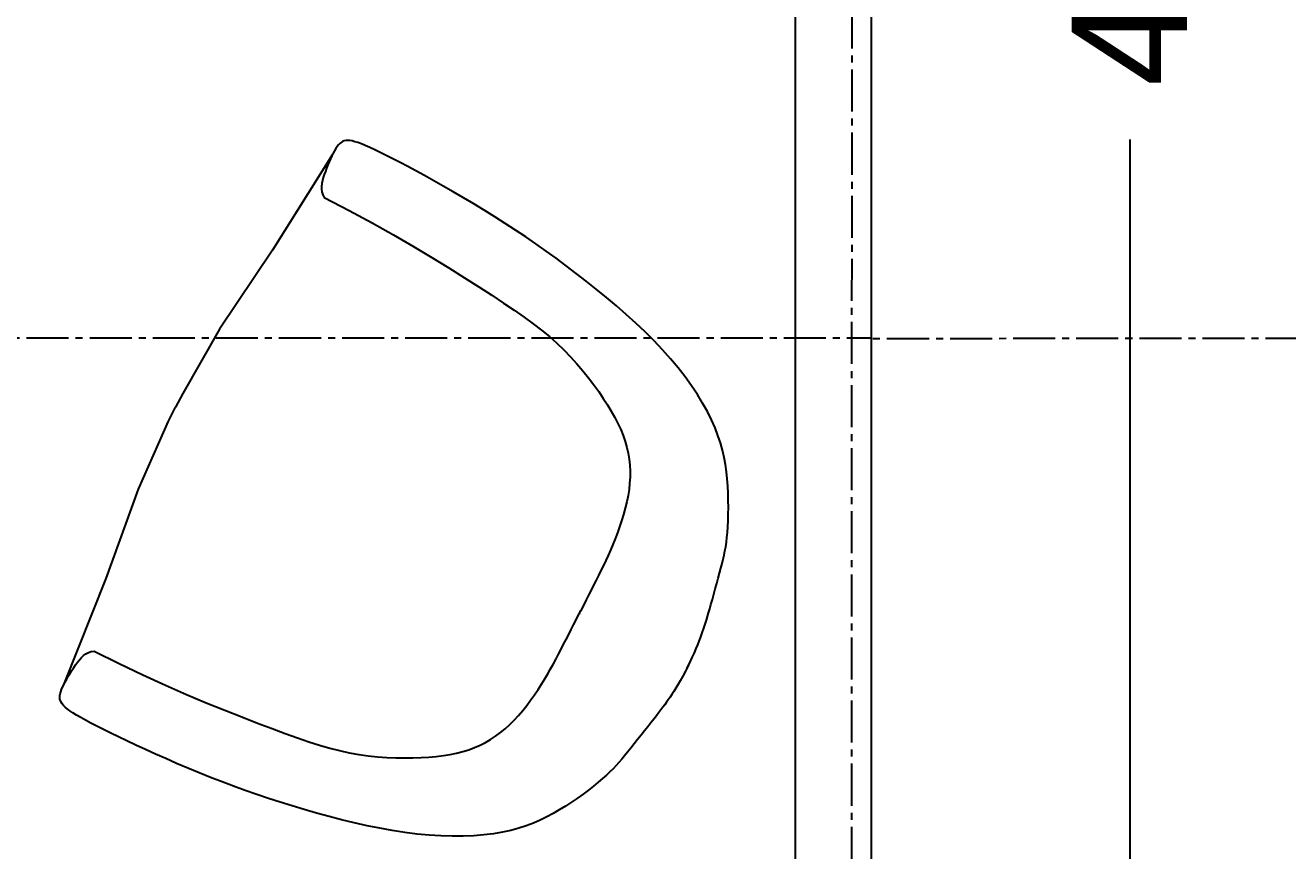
# Model space of a CAD drawing. Header units: inches. Extents: x 1683361338 to 1683364737, y 2652218797 to 2652228464.
# Drawn here: x 1683362360.9 to 1683362518.4, y 2652223233.1 to 2652223336.1 of the extents above; entities that cross this region are included whole.
import ezdxf

# ---------------------------------------------------------------- set-up
doc = ezdxf.new("R2010")
doc.units = ezdxf.units.IN
doc.header["$MEASUREMENT"] = 0
doc.linetypes.add('CENTER2', pattern=[1.125, 0.75, -0.125, 0.125, -0.125])
doc.layers.get('DEFPOINTS').update_dxf_attribs({"color": 210})
for name, color, linetype in [('A-ANNO-DIMS', 1, 'Continuous'), ('A-ANNO-SYMB', 3, 'Continuous'), ('A-FURN', 5, 'Continuous'), ('A-WALL-FULL-EXTR', 7, 'Continuous'), ('G-ANNO-NPLT', 210, 'Continuous')]:
    doc.layers.add(name, color=color, linetype=linetype)
doc.styles.add('ARIAL', font='Arial.ttf')
doc.dimstyles.new('TICK_36', dxfattribs={"dimtxt": 3.6, "dimasz": 3.6, "dimexe": 1.8, "dimexo": 1.2, "dimgap": 1.8, "dimtad": 0, "dimdec": 0, "dimzin": 0, "dimdsep": 46, "dimtxsty": 'ARIAL', "dimblk": 'OBLIQUE', "dimcen": 1.8, "dimdle": 1.8, "dimclrd": 256, "dimclrt": 256, "dimadec": 0, "dimazin": 0, "dimtfac": 1, "dimtdec": 0, "dimtmove": 1, "dimatfit": 3, "dimldrblk": 'OPEN90', "dimfxl": 1, "dimtfill": 1, "dimtolj": 1, "dimtzin": 0, "dimarcsym": 0})

# ---------------------------------------------------------------- blocks, each defined once
blk = doc.blocks.new('_Oblique')
at = {"color": 0, "linetype": 'ByBlock', "lineweight": -2}
blk.add_line((-0.5, -0.5), (0.5, 0.5), dxfattribs=at)
blk = doc.blocks.new('*D180')
at = {"layer": 'A-ANNO-DIMS', "lineweight": -2, "ltscale": 5, "transparency": 16777216}
for p, q in [((1683362498.766672, 2652223619.279151), (1683362498.766672, 2652223368.639782)), ((1683362498.766672, 2652223149.879148), (1683362498.766672, 2652223321.825048))]:
    blk.add_line(p, q, dxfattribs=at)
at = {"layer": 'A-ANNO-DIMS', "color": 0, "lineweight": -2, "ltscale": 5, "transparency": 16777216}
for p, q in [((1683362471.282916, 2652223612.079152), (1683362505.966672, 2652223612.079152)), ((1683362471.282916, 2652223157.079148), (1683362505.966672, 2652223157.079148))]:
    blk.add_line(p, q, dxfattribs=at)
at = {"layer": 'DEFPOINTS', "color": 0, "ltscale": 5, "transparency": 16777216}
for p in [(1683362466.482916, 2652223612.079152), (1683362466.482916, 2652223157.079148), (1683362498.766672, 2652223157.079148)]:
    blk.add_point(p, dxfattribs=at)
at = {"layer": 'A-ANNO-DIMS', "lineweight": -2, "ltscale": 5, "transparency": 16777216, "xscale": 14.4, "yscale": 14.4, "zscale": 14.4}
for p, rotation in [((1683362498.766672, 2652223612.079152), 90), ((1683362498.766672, 2652223157.079148), 270)]:
    blk.add_blockref('_Oblique', p, dxfattribs=dict(at, rotation=rotation))
at = {"layer": 'A-ANNO-DIMS', "lineweight": 25, "ltscale": 5, "transparency": 16777216, "insert": (1683362498.766672, 2652223345.232416), "char_height": 14.4, "attachment_point": 5, "rotation": 90, "style": 'ARIAL', "bg_fill": 3, "box_fill_scale": 1.25, "bg_fill_color": 256, "bg_fill_true_color": 13158600, "bg_fill_transparency": 0}
blk.add_mtext('\\A1;455', dxfattribs=at)
blk = doc.blocks.new('_Open90')
at = {"color": 0, "linetype": 'ByBlock', "lineweight": -2}
for p, q in [((-0.5, 0.5), (0, 0)), ((0, 0), (-1, 0)), ((0, 0), (-0.5, -0.5))]:
    blk.add_line(p, q, dxfattribs=at)

msp = doc.modelspace()

# ---------------------------------------------------------------- hatches: boundary and pattern name
at = {"layer": 'G-ANNO-NPLT', "ltscale": 11}
h = msp.add_hatch(dxfattribs=at)
h.set_pattern_fill('ANSI31', color=256, scale=28)
h.set_pattern_definition([(45, (175.0865948200226, -0.1700310707092285), (-2.474873734152916, 2.474873734152916), [])])
h.paths.add_polyline_path([(1683361816.982906, 2652223022.079147), (1683361976.982907, 2652223022.079147), (1683361976.982907, 2652223037.079147), (1683361831.982906, 2652223037.079147), (1683361831.982906, 2652223442.079149), (1683361901.982906, 2652223442.079149), (1683361901.982906, 2652223452.079149), (1683361831.982906, 2652223452.079149), (1683361831.982906, 2652223607.07915), (1683361976.982907, 2652223607.07915), (1683361976.982907, 2652223622.07915), (1683361816.982906, 2652223622.07915)])
h.paths.add_polyline_path([(1683362466.482916, 2652223622.079152), (1683362420.277348, 2652223622.07915), (1683362420.277348, 2652223612.079152), (1683362456.982906, 2652223612.079152), (1683362456.982909, 2652223157.079148), (1683362359.77834, 2652223157.079148), (1683362359.77834, 2652223147.079148), (1683362466.482916, 2652223147.079148)])
h.paths.add_polyline_path([(1683362136.982908, 2652223607.07915), (1683362136.982908, 2652223487.07915), (1683362141.982908, 2652223487.07915), (1683362141.982908, 2652223372.079149), (1683362151.982908, 2652223372.079149), (1683362151.982908, 2652223487.07915), (1683362151.982908, 2652223612.079152), (1683362255.759196, 2652223612.079152), (1683362255.759196, 2652223622.079151), (1683362151.982908, 2652223622.07915), (1683362136.982908, 2652223622.07915), (1683362056.982907, 2652223622.07915), (1683362056.982907, 2652223607.07915)])

# ---------------------------------------------------------------- linework, layer by layer
at = {"layer": 'A-ANNO-SYMB', "linetype": 'CENTER2', "ltscale": 7}
msp.add_line((1683362464.107911, 2652224047.190475), (1683362463.982915, 2652223022.079147), dxfattribs=at)
at = {"layer": 'A-FURN', "lineweight": 25}
for points in [[(1683362443.440443, 2652223255.811037), (1683362443.801583, 2652223256.534726), (1683362444.115129, 2652223257.185717), (1683362444.386374, 2652223257.771993), (1683362444.620616, 2652223258.301536), (1683362444.82315, 2652223258.782331), (1683362444.999272, 2652223259.222359), (1683362445.154279, 2652223259.629604), (1683362445.293465, 2652223260.012049), (1683362445.421784, 2652223260.37791), (1683362445.542823, 2652223260.736332), (1683362445.659822, 2652223261.096697), (1683362445.776024, 2652223261.468384), (1683362445.894672, 2652223261.860772), (1683362446.019008, 2652223262.28324), (1683362446.152275, 2652223262.74517), (1683362446.297715, 2652223263.25594), (1683362446.457407, 2652223263.821223), (1683362446.628769, 2652223264.431864), (1683362446.808057, 2652223265.074999), (1683362446.991527, 2652223265.737767), (1683362447.175432, 2652223266.407305), (1683362447.356029, 2652223267.07075), (1683362447.529573, 2652223267.71524), (1683362447.692318, 2652223268.327911), (1683362447.841223, 2652223268.900328), (1683362447.976056, 2652223269.441754), (1683362448.097289, 2652223269.965879), (1683362448.205392, 2652223270.486394), (1683362448.300837, 2652223271.016988), (1683362448.384096, 2652223271.571352), (1683362448.455639, 2652223272.163174), (1683362448.515939, 2652223272.806146), (1683362448.565126, 2652223273.51014), (1683362448.601976, 2652223274.269765), (1683362448.624924, 2652223275.075812), (1683362448.632406, 2652223275.919072), (1683362448.622859, 2652223276.790336), (1683362448.594716, 2652223277.680395), (1683362448.546414, 2652223278.580041), (1683362448.476388, 2652223279.480065), (1683362448.382245, 2652223280.373721), (1683362448.258272, 2652223281.264109), (1683362448.09793, 2652223282.156793), (1683362447.894676, 2652223283.057335), (1683362447.64197, 2652223283.9713), (1683362447.333271, 2652223284.90425), (1683362446.962037, 2652223285.861749), (1683362446.521728, 2652223286.849359), (1683362446.007154, 2652223287.870846), (1683362445.418532, 2652223288.922788), (1683362444.75743, 2652223289.999962), (1683362444.025414, 2652223291.097149), (1683362443.224055, 2652223292.209126), (1683362442.354918, 2652223293.330673), (1683362441.419574, 2652223294.456569), (1683362440.419588, 2652223295.581594), (1683362439.357713, 2652223296.700958), (1683362438.241434, 2652223297.811614), (1683362437.079417, 2652223298.910942), (1683362435.880332, 2652223299.996327), (1683362434.652846, 2652223301.065152), (1683362433.405627, 2652223302.114799), (1683362432.147342, 2652223303.142653), (1683362430.886661, 2652223304.146096), (1683362429.630342, 2652223305.123261), (1683362428.377509, 2652223306.07528), (1683362427.125379, 2652223307.004032), (1683362425.871168, 2652223307.911398), (1683362424.612091, 2652223308.799261), (1683362423.345364, 2652223309.669498), (1683362422.068204, 2652223310.523993), (1683362420.777827, 2652223311.364624), (1683362419.473536, 2652223312.192305), (1683362418.162994, 2652223313.004075), (1683362416.85595, 2652223313.796002), (1683362415.562154, 2652223314.564159), (1683362414.291357, 2652223315.304616), (1683362413.053308, 2652223316.013442), (1683362411.857758, 2652223316.686708), (1683362410.714457, 2652223317.320485), (1683362409.631694, 2652223317.911494), (1683362408.611919, 2652223318.459067), (1683362407.656123, 2652223318.963186), (1683362406.765294, 2652223319.423832), (1683362405.940424, 2652223319.840989), (1683362405.182501, 2652223320.214639), (1683362404.492515, 2652223320.544763), (1683362403.871457, 2652223320.831346), (1683362403.319125, 2652223321.074647), (1683362402.830561, 2652223321.276049), (1683362402.399614, 2652223321.437209), (1683362402.020135, 2652223321.559787), (1683362401.685975, 2652223321.645443), (1683362401.390984, 2652223321.695836), (1683362401.129011, 2652223321.712626), (1683362400.893909, 2652223321.697471), (1683362400.679997, 2652223321.651655), (1683362400.483487, 2652223321.574946), (1683362400.301058, 2652223321.466739), (1683362400.129392, 2652223321.326426), (1683362399.965169, 2652223321.153399), (1683362399.805071, 2652223320.947053), (1683362399.645777, 2652223320.706779), (1683362399.48397, 2652223320.43197), (1683362399.317288, 2652223320.123085), (1683362399.147207, 2652223319.784842), (1683362398.976161, 2652223319.423028), (1683362398.806582, 2652223319.043426), (1683362398.640905, 2652223318.651822), (1683362398.481564, 2652223318.254), (1683362398.330991, 2652223317.855746), (1683362398.191622, 2652223317.462843), (1683362398.066692, 2652223317.079874), (1683362397.962658, 2652223316.706599), (1683362397.886776, 2652223316.341576), (1683362397.846307, 2652223315.983363), (1683362397.848508, 2652223315.630518), (1683362397.900637, 2652223315.281599), (1683362398.009953, 2652223314.935162), (1683362398.183714, 2652223314.589767)], [(1683362399.232248, 2652223319.953963), (1683362391.745629, 2652223308.037476), (1683362385.124639, 2652223298.177371), (1683362380.536778, 2652223290.137222), (1683362379.641098, 2652223288.41067)], [(1683362398.183714, 2652223314.589767), (1683362401.285103, 2652223312.983957), (1683362404.173904, 2652223311.426116), (1683362406.857868, 2652223309.922611), (1683362409.344749, 2652223308.479809), (1683362411.642301, 2652223307.104076), (1683362413.758275, 2652223305.801779), (1683362415.700425, 2652223304.579286), (1683362417.476503, 2652223303.442963), (1683362419.095403, 2652223302.395648), (1683362420.570575, 2652223301.426062), (1683362421.916609, 2652223300.519397), (1683362423.148094, 2652223299.660846), (1683362424.279622, 2652223298.8356), (1683362425.325783, 2652223298.028852), (1683362426.301165, 2652223297.225794), (1683362427.22036, 2652223296.411617), (1683362428.095447, 2652223295.575039), (1683362428.928461, 2652223294.718874), (1683362429.718927, 2652223293.849464), (1683362430.466369, 2652223292.973147), (1683362431.170312, 2652223292.096265), (1683362431.83028, 2652223291.225156), (1683362432.445799, 2652223290.366161), (1683362433.016392, 2652223289.52562), (1683362433.541677, 2652223288.708273), (1683362434.021647, 2652223287.912458), (1683362434.456386, 2652223287.134915), (1683362434.845979, 2652223286.372384), (1683362435.190511, 2652223285.621601), (1683362435.490068, 2652223284.879307), (1683362435.744733, 2652223284.142241), (1683362435.954593, 2652223283.40714), (1683362436.119885, 2652223282.671121), (1683362436.241465, 2652223281.932796), (1683362436.320341, 2652223281.191154), (1683362436.357521, 2652223280.445187), (1683362436.354013, 2652223279.693882), (1683362436.310826, 2652223278.936229), (1683362436.228969, 2652223278.171218), (1683362436.109449, 2652223277.397838), (1683362435.95384, 2652223276.616043), (1683362435.765974, 2652223275.829644), (1683362435.550247, 2652223275.04342), (1683362435.311056, 2652223274.262148), (1683362435.052798, 2652223273.490603), (1683362434.77987, 2652223272.733563), (1683362434.496668, 2652223271.995805), (1683362434.207589, 2652223271.282105), (1683362433.916248, 2652223270.595661), (1683362433.623128, 2652223269.933348), (1683362433.327933, 2652223269.290461), (1683362433.030364, 2652223268.662296), (1683362432.730124, 2652223268.044148), (1683362432.426915, 2652223267.431313), (1683362432.12044, 2652223266.819086), (1683362431.8104, 2652223266.202763), (1683362431.498111, 2652223265.58168), (1683362431.191346, 2652223264.971342), (1683362430.899489, 2652223264.391294), (1683362430.631924, 2652223263.861084), (1683362430.398037, 2652223263.400256), (1683362430.207213, 2652223263.028356), (1683362430.068836, 2652223262.764929), (1683362429.992292, 2652223262.629523)], [(1683362365.774465, 2652223253.96493), (1683362370.962536, 2652223267.046828), (1683362375.003372, 2652223278.215123), (1683362378.777688, 2652223286.667756), (1683362379.641098, 2652223288.41067)], [(1683362369.481917, 2652223257.981), (1683362372.610202, 2652223256.428238), (1683362375.574152, 2652223255.018615), (1683362378.373213, 2652223253.742115), (1683362381.00683, 2652223252.58872), (1683362383.474449, 2652223251.548415), (1683362385.775518, 2652223250.611181), (1683362387.909481, 2652223249.767002), (1683362389.875784, 2652223249.005861), (1683362391.677395, 2652223248.318908), (1683362393.33136, 2652223247.701958), (1683362394.858248, 2652223247.151993), (1683362396.278626, 2652223246.665995), (1683362397.613062, 2652223246.240947), (1683362398.882124, 2652223245.87383), (1683362400.10638, 2652223245.561626), (1683362401.306398, 2652223245.301319), (1683362402.498419, 2652223245.089832), (1683362403.681374, 2652223244.923859), (1683362404.849868, 2652223244.800036), (1683362405.998506, 2652223244.715002), (1683362407.121893, 2652223244.665391), (1683362408.214633, 2652223244.647841), (1683362409.271332, 2652223244.658988), (1683362410.286592, 2652223244.695469), (1683362411.256367, 2652223244.75479), (1683362412.18199, 2652223244.837941), (1683362413.066142, 2652223244.946779), (1683362413.911504, 2652223245.083163), (1683362414.720757, 2652223245.248953), (1683362415.496582, 2652223245.446007), (1683362416.241659, 2652223245.676184), (1683362416.95867, 2652223245.941342), (1683362417.650084, 2652223246.242994), (1683362418.317522, 2652223246.581271), (1683362418.962398, 2652223246.955956), (1683362419.586121, 2652223247.366832), (1683362420.190104, 2652223247.813684), (1683362420.775756, 2652223248.296295), (1683362421.34449, 2652223248.81445), (1683362421.897716, 2652223249.367932), (1683362422.436402, 2652223249.9555), (1683362422.959737, 2652223250.571808), (1683362423.466465, 2652223251.210488), (1683362423.955333, 2652223251.86517), (1683362424.425084, 2652223252.529483), (1683362424.874465, 2652223253.197059), (1683362425.302219, 2652223253.861526), (1683362425.707093, 2652223254.516515), (1683362426.088644, 2652223255.157221), (1683362426.449679, 2652223255.7851), (1683362426.793815, 2652223256.403173), (1683362427.124674, 2652223257.014459), (1683362427.445873, 2652223257.62198), (1683362427.761032, 2652223258.228756), (1683362428.073769, 2652223258.837808), (1683362428.387705, 2652223259.452157), (1683362428.704151, 2652223260.071131), (1683362429.015194, 2652223260.6793), (1683362429.310612, 2652223261.257542), (1683362429.580186, 2652223261.786734), (1683362429.813695, 2652223262.247754), (1683362430.000919, 2652223262.62148), (1683362430.131636, 2652223262.888789), (1683362430.195626, 2652223263.03056)], [(1683362443.643777, 2652223256.212074), (1683362443.273433, 2652223255.493052), (1683362442.933604, 2652223254.855387), (1683362442.62098, 2652223254.290092), (1683362442.33225, 2652223253.788174), (1683362442.064105, 2652223253.340645), (1683362441.813236, 2652223252.938516), (1683362441.576332, 2652223252.572794), (1683362441.350084, 2652223252.234491), (1683362441.130793, 2652223251.914755), (1683362440.913198, 2652223251.605289), (1683362440.691648, 2652223251.297933), (1683362440.460496, 2652223250.984529), (1683362440.214089, 2652223250.656917), (1683362439.946779, 2652223250.306939), (1683362439.652915, 2652223249.926435), (1683362439.326848, 2652223249.507247), (1683362438.965229, 2652223249.044345), (1683362438.573918, 2652223248.545223), (1683362438.16108, 2652223248.020502), (1683362437.734875, 2652223247.480806), (1683362437.303468, 2652223246.936757), (1683362436.87502, 2652223246.398977), (1683362436.457694, 2652223245.87809), (1683362436.059652, 2652223245.384718), (1683362435.685904, 2652223244.926302), (1683362435.328838, 2652223244.497552), (1683362434.97769, 2652223244.089999), (1683362434.621696, 2652223243.695169), (1683362434.25009, 2652223243.304595), (1683362433.852107, 2652223242.909803), (1683362433.416984, 2652223242.502323), (1683362432.933954, 2652223242.073684), (1683362432.395133, 2652223241.617944), (1683362431.804144, 2652223241.139278), (1683362431.167493, 2652223240.644392), (1683362430.491683, 2652223240.139988), (1683362429.783217, 2652223239.632771), (1683362429.0486, 2652223239.129447), (1683362428.294336, 2652223238.636718), (1683362427.526927, 2652223238.16129), (1683362426.750403, 2652223237.709081), (1683362425.958886, 2652223237.282865), (1683362425.144022, 2652223236.884631), (1683362424.297457, 2652223236.516367), (1683362423.41084, 2652223236.180063), (1683362422.475815, 2652223235.877706), (1683362421.48403, 2652223235.611286), (1683362420.42713, 2652223235.382791), (1683362419.299013, 2652223235.194181), (1683362418.102566, 2652223235.047306), (1683362416.842928, 2652223234.943985), (1683362415.525239, 2652223234.886041), (1683362414.154634, 2652223234.875294), (1683362412.736255, 2652223234.913564), (1683362411.275237, 2652223235.002672), (1683362409.776721, 2652223235.14444), (1683362408.246192, 2652223235.339476), (1683362406.690537, 2652223235.583546), (1683362405.116987, 2652223235.871205), (1683362403.532778, 2652223236.197007), (1683362401.945143, 2652223236.555507), (1683362400.361314, 2652223236.941258), (1683362398.788527, 2652223237.348815), (1683362397.234014, 2652223237.772733), (1683362395.703277, 2652223238.208662), (1683362394.194886, 2652223238.65664), (1683362392.705678, 2652223239.117802), (1683362391.232491, 2652223239.593282), (1683362389.772163, 2652223240.084214), (1683362388.321531, 2652223240.591732), (1683362386.877431, 2652223241.116971), (1683362385.436703, 2652223241.661066), (1683362383.9982, 2652223242.224038), (1683362382.568837, 2652223242.801456), (1683362381.157547, 2652223243.387779), (1683362379.773262, 2652223243.977463), (1683362378.424915, 2652223244.564967), (1683362377.121437, 2652223245.144746), (1683362375.871761, 2652223245.711259), (1683362374.684819, 2652223246.258964), (1683362373.568154, 2652223246.783109), (1683362372.523755, 2652223247.282114), (1683362371.55222, 2652223247.755192), (1683362370.654149, 2652223248.201553), (1683362369.830141, 2652223248.620412), (1683362369.080795, 2652223249.010978), (1683362368.406711, 2652223249.372465), (1683362367.808486, 2652223249.704083), (1683362367.285793, 2652223250.005841), (1683362366.834587, 2652223250.280923), (1683362366.449893, 2652223250.533309), (1683362366.126741, 2652223250.766979), (1683362365.860155, 2652223250.985913), (1683362365.645164, 2652223251.194092), (1683362365.476794, 2652223251.395494), (1683362365.350073, 2652223251.594101), (1683362365.26061, 2652223251.793735), (1683362365.20635, 2652223251.997589), (1683362365.185822, 2652223252.208699), (1683362365.197553, 2652223252.430102), (1683362365.240072, 2652223252.664835), (1683362365.311908, 2652223252.915933), (1683362365.411587, 2652223253.186433), (1683362365.537639, 2652223253.47937), (1683362365.688298, 2652223253.796379), (1683362365.860631, 2652223254.13348), (1683362366.051407, 2652223254.485291), (1683362366.257399, 2652223254.846431), (1683362366.475379, 2652223255.211516), (1683362366.702119, 2652223255.575165), (1683362366.93439, 2652223255.931997), (1683362367.168965, 2652223256.276628), (1683362367.404062, 2652223256.603741), (1683362367.643687, 2652223256.908268), (1683362367.893294, 2652223257.185209), (1683362368.158336, 2652223257.429559), (1683362368.444266, 2652223257.636315), (1683362368.756537, 2652223257.800477), (1683362369.100603, 2652223257.917039), (1683362369.481917, 2652223257.981)]]:
    msp.add_lwpolyline(points, dxfattribs=at)
at = {"layer": 'A-WALL-FULL-EXTR'}
for p, q in [((1683362466.482916, 2652223147.079148), (1683362466.482916, 2652223622.079152)), ((1683362456.982906, 2652223612.079152), (1683362456.982909, 2652223157.079148))]:
    msp.add_line(p, q, dxfattribs=at)

# ---------------------------------------------------------------- next in the draw order: dimensions: what is measured, and where the dimension line sits
at = {"layer": 'A-ANNO-DIMS', "lineweight": 25, "ltscale": 5}
dim = msp.add_linear_dim(base=(1683362498.766672, 2652223157.079148), p1=(1683362466.482916, 2652223612.079152), p2=(1683362466.482916, 2652223157.079148), angle=90, text='455', dimstyle='TICK_36', override={"dimscale": 4}, dxfattribs=at)
dim.commit()
dim.dimension.update_dxf_attribs({"geometry": '*D180', "text_midpoint": (1683362498.766672, 2652223345.232416), "dimtype": 160})

# ---------------------------------------------------------------- next in the draw order: linework, layer by layer
at = {"layer": 'A-ANNO-SYMB', "linetype": 'CENTER2', "ltscale": 7}
for p, q in [((1683361384.545882, 2652223297.098228), (1683362466.482916, 2652223297.09823)), ((1683362898.919941, 2652223297.098232), (1683362466.482912, 2652223296.97108))]:
    msp.add_line(p, q, dxfattribs=at)

doc.saveas('drawing.dxf')
